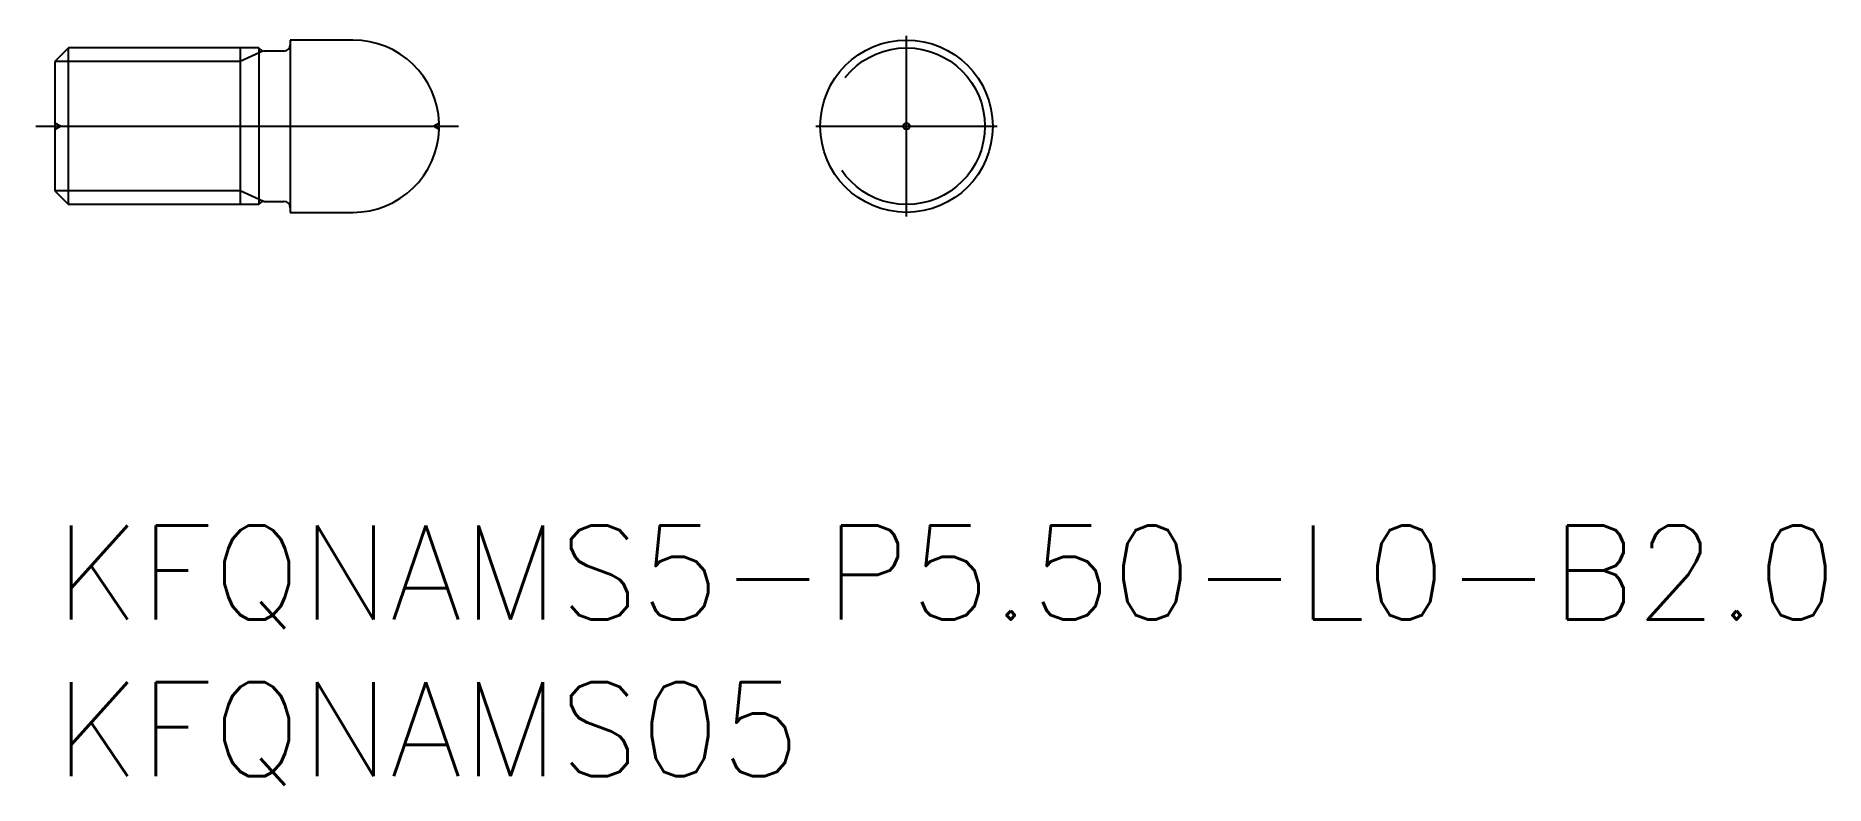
# Model space of a CAD drawing. Extents: x -0.6 to 56.4, y -8.3 to 15.6.
import ezdxf

# ---------------------------------------------------------------- set-up
doc = ezdxf.new("R2010")
doc.units = 0
doc.header["$LTSCALE"] = 0.5
doc.linetypes.add('CENTER', pattern=[50.8, 31.75, -6.35, 6.35, -6.35])
doc.linetypes.add('DASHED', pattern=[19.05, 12.7, -6.35])
for name, color, linetype in [('MSM_CENTER', 1, 'CENTER'), ('MSM_CONTINUOUS', 7, 'CONTINUOUS'), ('MSM_DASHED', 4, 'DASHED'), ('MSM_NARROW', 5, 'CONTINUOUS'), ('MSM_PART_NUMBER', 7, 'CONTINUOUS')]:
    doc.layers.add(name, color=color, linetype=linetype)
doc.styles.get("Standard").update_dxf_attribs({"font": 'txt.shx', "height": 3, "bigfont": 'bigfont.shx'})

msp = doc.modelspace()

# ---------------------------------------------------------------- linework, layer by layer
at = {"layer": 'MSM_CENTER'}
for p, q in [((27.15, 9.863), (27.15, 15.637)), ((-0.612, 12.75), (12.863, 12.75)), ((24.262, 12.75), (30.038, 12.75))]:
    msp.add_line(p, q, dxfattribs=at)
at = {"layer": 'MSM_CONTINUOUS'}
for p, q in [((9.5, 15.5), (7.5, 15.5)), ((7.5, 15.5), (7.5, 10)), ((0.433, 15.25), (0, 14.817)), ((6.5, 15.25), (0.433, 15.25)), ((0.433, 10.25), (0.433, 15.25)), ((6.5, 15.25), (6.5, 10.25)), ((7.3, 15.15), (6.673, 15.15)), ((0, 14.817), (0, 10.683)), ((12.248, 12.651), (12.248, 12.849)), ((0, 10.683), (0.433, 10.25)), ((6.673, 10.35), (7.3, 10.35)), ((6.5, 10.25), (0.433, 10.25)), ((7.5, 10), (9.5, 10))]:
    msp.add_line(p, q, dxfattribs=at)
for radius in [2.75, 0.099]:
    msp.add_circle((27.15, 12.75), radius, dxfattribs=at)
for centre, radius, start, end in [((9.5, 12.75), 2.75, 2.0625, 90), ((6.673, 15.35), 0.2, 210, 270), ((7.3, 15.35), 0.2, 270, 0), ((9.5, 12.75), 2.75, 270, 357.9375), ((6.673, 10.15), 0.2, 90, 150), ((7.3, 10.15), 0.2, 0, 90)]:
    msp.add_arc(centre, radius, start, end, dxfattribs=at)
at = {"layer": 'MSM_DASHED'}
for p, q in [((0.173, 12.75), (0, 12.85)), ((0, 12.65), (0.173, 12.75)), ((12.248, 12.849), (12.077, 12.75)), ((12.077, 12.75), (12.248, 12.651))]:
    msp.add_line(p, q, dxfattribs=at)
for radius in [2.5, 0.1]:
    msp.add_circle((27.15, 12.75), radius, dxfattribs=at)
at = {"layer": 'MSM_NARROW'}
for p, q in [((5.9, 15.25), (5.9, 10.25)), ((6.65, 15.151), (5.9, 14.817)), ((5.9, 14.817), (0, 14.817)), ((5.9, 10.683), (0, 10.683)), ((6.65, 10.349), (5.9, 10.683))]:
    msp.add_line(p, q, dxfattribs=at)

# ---------------------------------------------------------------- texts
at = {"layer": 'MSM_PART_NUMBER'}
for s, p in [('KFQNAMS5-P5.50-L0-B2.0', (0, -3)), ('KFQNAMS05', (0, -8))]:
    msp.add_text(s, height=3, dxfattribs=at).set_placement(p)

doc.saveas('drawing.dxf')
